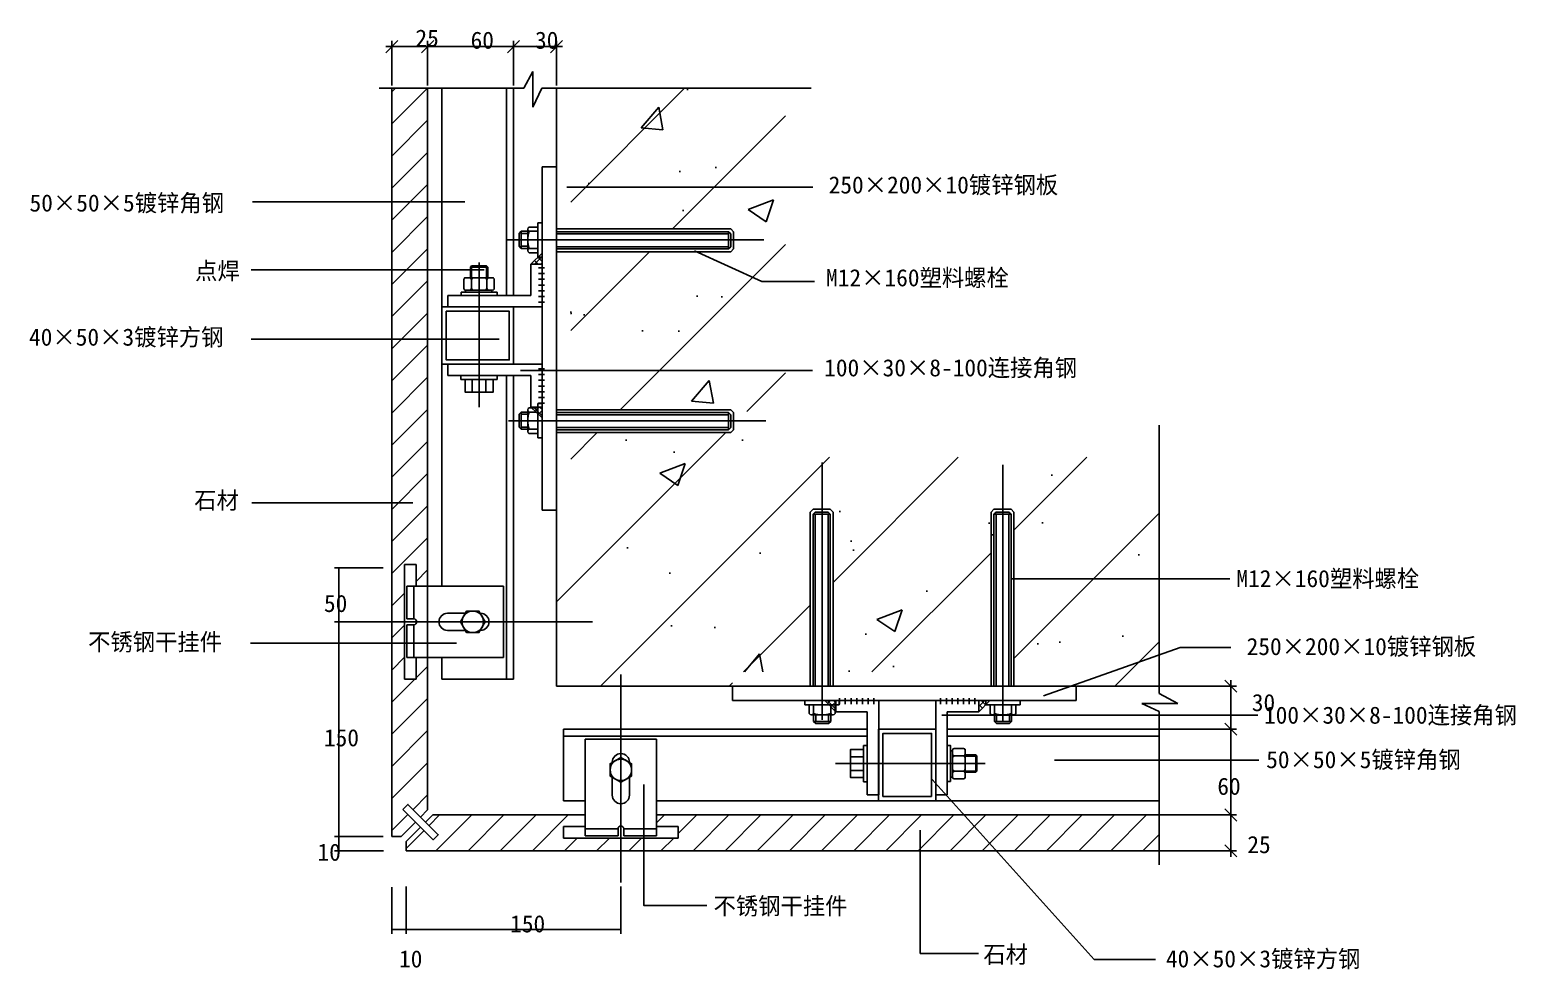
# Model space of a CAD drawing. Header units: metres. Extents: x 2678 to 3802, y 1720 to 3173.
# Drawn here: x 2764 to 3802, y 2516 to 3173 of the extents above; entities that cross this region are included whole.
import ezdxf

# ---------------------------------------------------------------- set-up
doc = ezdxf.new("R2010")
doc.units = ezdxf.units.M
for name, color, linetype in [('2', 2, 'Continuous'), ('3', 5, 'Continuous'), ('4', 4, 'Continuous'), ('7', 7, 'Continuous'), ('BH', 3, 'Continuous'), ('Dim', 3, 'Continuous'), ('TEXT', 7, 'Continuous'), ('ZJSY-CC155-D10', 7, 'Continuous')]:
    doc.layers.add(name, color=color, linetype=linetype)

# ---------------------------------------------------------------- blocks, each defined once
blk = doc.blocks.new('_ArchTick')
for p, q in [((-0.5, 0), (0.5, 0)), ((0, -0.47), (0, 0.47))]:
    blk.add_line(p, q)
at = {"color": 0, "linetype": 'ByBlock'}
blk.add_lwpolyline([(-0.5, -0.5), (0.5, 0.5)], dxfattribs=at)

msp = doc.modelspace()

# ---------------------------------------------------------------- hatches: boundary and pattern name
h = msp.add_hatch()
h.set_pattern_fill('ANSI31', scale=5)
h.paths.add_polyline_path([(3042.45, 3132.21), (3017.45, 3132.21), (3017.45, 2759.26), (3026.36, 2759.26), (3026.36, 2799.26), (3034.36, 2799.26), (3034.36, 2784.26), (3042.45, 2784.26)])
h.paths.add_polyline_path([(3042.45, 2701.49), (3042.45, 2734.26), (3034.36, 2734.26), (3034.36, 2719.26), (3026.36, 2719.26), (3026.36, 2759.26), (3017.45, 2759.26), (3017.45, 2609.26), (3023.92, 2609.26), (3033.98, 2619.32), (3025.14, 2628.16), (3028.68, 2631.7), (3037.52, 2622.86), (3042.45, 2627.8)])
h = msp.add_hatch()
h.set_pattern_fill('AR-CONC')
h.paths.add_polyline_path([(3292.45, 3132.21), (3132.45, 3132.21), (3132.45, 3077.25), (3142.45, 3077.25), (3142.45, 3033.84), (3264.21, 3033.84), (3266.21, 3031.84), (3266.21, 3019.84), (3264.21, 3017.84), (3142.45, 3017.84), (3142.45, 2907.49), (3264.21, 2907.49), (3266.21, 2905.49), (3266.21, 2893.49), (3264.21, 2891.49), (3142.45, 2891.49), (3142.45, 2837.25), (3132.45, 2837.25), (3132.45, 2714.26), (3255.45, 2714.26), (3255.45, 2724.26), (3309.68, 2724.26), (3309.68, 2846.02), (3311.68, 2848.02), (3323.68, 2848.02), (3325.68, 2846.02), (3325.68, 2724.26), (3436.03, 2724.26), (3436.03, 2846.02), (3438.03, 2848.02), (3450.03, 2848.02), (3452.03, 2846.02), (3452.03, 2724.26), (3495.45, 2724.26), (3495.45, 2714.26), (3549.73, 2714.26, -0.01), (3553.55, 2715.64), (3553.55, 2874.26), (3292.45, 2874.26)])
h = msp.add_hatch()
h.set_pattern_fill('ANSI31', scale=20)
h.paths.add_polyline_path([(3292.45, 3132.21), (3132.45, 3132.21), (3132.45, 3077.25), (3142.45, 3077.25), (3142.45, 3033.84), (3264.21, 3033.84), (3266.21, 3031.84), (3266.21, 3019.84), (3264.21, 3017.84), (3142.45, 3017.84), (3142.45, 2907.49), (3264.21, 2907.49), (3266.21, 2905.49), (3266.21, 2893.49), (3264.21, 2891.49), (3142.45, 2891.49), (3142.45, 2837.25), (3132.45, 2837.25), (3132.45, 2714.26), (3255.45, 2714.26), (3255.45, 2724.26), (3309.68, 2724.26), (3309.68, 2846.02), (3311.68, 2848.02), (3323.68, 2848.02), (3325.68, 2846.02), (3325.68, 2724.26), (3436.03, 2724.26), (3436.03, 2846.02), (3438.03, 2848.02), (3450.03, 2848.02), (3452.03, 2846.02), (3452.03, 2724.26), (3495.45, 2724.26), (3495.45, 2714.26), (3549.73, 2714.26, -0.01), (3553.55, 2715.64), (3553.55, 2874.26), (3292.45, 2874.26)])
h = msp.add_hatch()
h.set_pattern_fill('AR-SAND', scale=2)
h.paths.add_polyline_path([(3252.71, 3031.84), (3254.21, 3030.34), (3254.21, 3021.34), (3252.71, 3019.84), (3136.21, 3019.84), (3136.21, 3017.84), (3254.21, 3017.84), (3256.21, 3019.84), (3256.21, 3031.84), (3254.21, 3033.84), (3136.21, 3033.84), (3136.21, 3031.84)])
h = msp.add_hatch()
h.set_pattern_fill('AR-SAND', scale=2)
h.paths.add_polyline_path([(3252.71, 2905.49), (3254.21, 2903.99), (3254.21, 2894.99), (3252.71, 2893.49), (3136.21, 2893.49), (3136.21, 2891.49), (3254.21, 2891.49), (3256.21, 2893.49), (3256.21, 2905.49), (3254.21, 2907.49), (3136.21, 2907.49), (3136.21, 2905.49)])
h = msp.add_hatch()
h.set_pattern_fill('AR-SAND', scale=2)
h.paths.add_polyline_path([(3323.68, 2834.52), (3322.18, 2836.02), (3313.18, 2836.02), (3311.68, 2834.52), (3311.68, 2718.02), (3309.68, 2718.02), (3309.68, 2836.02), (3311.68, 2838.02), (3323.68, 2838.02), (3325.68, 2836.02), (3325.68, 2718.02), (3323.68, 2718.02)])
h = msp.add_hatch()
h.set_pattern_fill('AR-SAND', scale=2)
h.paths.add_polyline_path([(3450.03, 2834.52), (3448.53, 2836.02), (3439.53, 2836.02), (3438.03, 2834.52), (3438.03, 2718.02), (3436.03, 2718.02), (3436.03, 2836.02), (3438.03, 2838.02), (3450.03, 2838.02), (3452.03, 2836.02), (3452.03, 2718.02), (3450.03, 2718.02)])
h = msp.add_hatch()
h.set_pattern_fill('ANSI31', scale=5)
h.paths.add_polyline_path([(3137.45, 2616.17), (3152.45, 2616.17), (3152.45, 2616.17), (3152.45, 2624.26), (3045.99, 2624.26), (3041.05, 2619.32), (3049.89, 2610.48), (3046.35, 2606.95), (3037.52, 2615.79), (3027.45, 2605.72), (3027.45, 2599.26), (3177.45, 2599.26), (3177.45, 2608.17), (3137.45, 2608.17)])
h.paths.add_polyline_path([(3553.55, 2624.26), (3202.45, 2624.26), (3202.45, 2616.17), (3217.45, 2616.17), (3217.45, 2608.17), (3177.45, 2608.17), (3177.45, 2599.26), (3553.55, 2599.26)])
at = {"layer": 'BH'}
h = msp.add_hatch(dxfattribs=at)
h.set_pattern_fill('ANSI37')
h.paths.add_polyline_path([(3114.45, 3009.33), (3122.45, 3016.96), (3122.45, 3009.33)])
h = msp.add_hatch(dxfattribs=at)
h.set_pattern_fill('ANSI37')
h.paths.add_polyline_path([(3122.45, 2901.73), (3122.45, 2909.36), (3114.45, 2909.36)])
h = msp.add_hatch(dxfattribs=at)
h.set_pattern_fill('ANSI37')
h.paths.add_polyline_path([(3319.92, 2704.26), (3327.55, 2704.26), (3327.55, 2696.26)])
h = msp.add_hatch(dxfattribs=at)
h.set_pattern_fill('ANSI37')
h.paths.add_polyline_path([(3427.52, 2696.26), (3435.15, 2704.26), (3427.52, 2704.26)])

# ---------------------------------------------------------------- linework, layer by layer
for p, q in [((3017.45, 3134.21), (3017.45, 3163.28)), ((3042.45, 3161.28), (3017.45, 3161.28)), ((3042.45, 3134.21), (3042.45, 3163.28)), ((3042.45, 3134.21), (3042.45, 3163.28)), ((3102.45, 3161.28), (3042.45, 3161.28)), ((3102.45, 3134.21), (3102.45, 3163.28)), ((3102.45, 3134.21), (3102.45, 3163.28)), ((3132.45, 3161.28), (3102.45, 3161.28)), ((3132.45, 3134.21), (3132.45, 3163.28)), ((3107.9, 3032.21), (3106.4, 3030.71)), ((3106.4, 3030.71), (3106.4, 3021.71)), ((3119.45, 3032.21), (3107.9, 3032.21)), ((3107.9, 3032.21), (3107.9, 3020.21)), ((3112.4, 3030.71), (3107.9, 3030.71)), ((3112.4, 3032.21), (3112.4, 3033.71)), ((3112.4, 3032.21), (3112.4, 3018.71)), ((3112.4, 3032.21), (3112.4, 3020.21)), ((3119.45, 3035.21), (3113.45, 3035.21)), ((3119.45, 3014.21), (3119.45, 3038.21)), ((3122.45, 3038.21), (3119.45, 3038.21)), ((3122.45, 3014.21), (3122.45, 3038.21)), ((3132.45, 3033.84), (3254.21, 3033.84)), ((3132.45, 3031.84), (3252.71, 3031.84)), ((3252.71, 3031.84), (3252.71, 3019.84)), ((3252.71, 3031.84), (3254.21, 3030.34)), ((3254.21, 3033.84), (3256.21, 3031.84)), ((3256.21, 3031.84), (3256.21, 3019.84)), ((3106.4, 3021.71), (3107.9, 3020.21)), ((3112.4, 3021.71), (3107.9, 3021.71)), ((3119.45, 3020.21), (3107.9, 3020.21)), ((3252.71, 3030.34), (3132.45, 3030.34)), ((3252.71, 3021.34), (3132.45, 3021.34)), ((3252.71, 3019.84), (3254.21, 3021.34)), ((3254.21, 3030.34), (3254.21, 3021.34)), ((3119.45, 3017.21), (3113.45, 3017.21)), ((3122.45, 3014.21), (3119.45, 3014.21)), ((3132.45, 3019.84), (3252.71, 3019.84)), ((3132.45, 3017.84), (3254.21, 3017.84)), ((3254.21, 3017.84), (3256.21, 3019.84)), ((3112.4, 2905.86), (3112.4, 2907.36)), ((3119.45, 2908.86), (3113.45, 2908.86)), ((3122.45, 2911.86), (3119.45, 2911.86)), ((3119.45, 2887.86), (3119.45, 2911.86)), ((3122.45, 2887.86), (3122.45, 2911.86)), ((3132.45, 2907.49), (3254.21, 2907.49)), ((3254.21, 2907.49), (3256.21, 2905.49)), ((3107.9, 2905.86), (3106.4, 2904.36)), ((3106.4, 2904.36), (3106.4, 2895.36)), ((3107.9, 2905.86), (3107.9, 2893.86)), ((3119.45, 2905.86), (3107.9, 2905.86)), ((3112.4, 2904.36), (3107.9, 2904.36)), ((3112.4, 2905.86), (3112.4, 2893.86)), ((3112.4, 2905.86), (3112.4, 2892.36)), ((3132.45, 2905.49), (3252.71, 2905.49)), ((3252.71, 2903.99), (3132.45, 2903.99)), ((3252.71, 2905.49), (3254.21, 2903.99)), ((3252.71, 2905.49), (3252.71, 2893.49)), ((3254.21, 2903.99), (3254.21, 2894.99)), ((3256.21, 2905.49), (3256.21, 2893.49)), ((3106.4, 2895.36), (3107.9, 2893.86)), ((3112.4, 2895.36), (3107.9, 2895.36)), ((3119.45, 2893.86), (3107.9, 2893.86)), ((3119.45, 2890.86), (3113.45, 2890.86)), ((3122.45, 2887.86), (3119.45, 2887.86)), ((3252.71, 2894.99), (3132.45, 2894.99)), ((3132.45, 2893.49), (3252.71, 2893.49)), ((3132.45, 2891.49), (3254.21, 2891.49)), ((3252.71, 2893.49), (3254.21, 2894.99)), ((3254.21, 2891.49), (3256.21, 2893.49)), ((3309.68, 2836.02, 685.71), (3311.68, 2838.02, 685.71)), ((3309.68, 2714.26, 685.71), (3309.68, 2836.02, 685.71)), ((3323.68, 2838.02, 685.71), (3311.68, 2838.02, 685.71)), ((3311.68, 2834.52, 685.71), (3313.18, 2836.02, 685.71)), ((3311.68, 2714.26, 685.71), (3311.68, 2834.52, 685.71)), ((3323.68, 2834.52, 685.71), (3311.68, 2834.52, 685.71)), ((3322.18, 2836.02, 685.71), (3313.18, 2836.02, 685.71)), ((3313.18, 2834.52, 685.71), (3313.18, 2714.26, 685.71)), ((3323.68, 2834.52, 685.71), (3322.18, 2836.02, 685.71)), ((3322.18, 2834.52, 685.71), (3322.18, 2714.26, 685.71)), ((3325.68, 2836.02, 685.71), (3323.68, 2838.02, 685.71)), ((3323.68, 2714.26, 685.71), (3323.68, 2834.52, 685.71)), ((3325.68, 2714.26, 685.71), (3325.68, 2836.02, 685.71)), ((3436.03, 2836.02, 685.71), (3438.03, 2838.02, 685.71)), ((3436.03, 2714.26, 685.71), (3436.03, 2836.02, 685.71)), ((3450.03, 2838.02, 685.71), (3438.03, 2838.02, 685.71)), ((3438.03, 2834.52, 685.71), (3439.53, 2836.02, 685.71)), ((3450.03, 2834.52, 685.71), (3438.03, 2834.52, 685.71)), ((3438.03, 2714.26, 685.71), (3438.03, 2834.52, 685.71)), ((3448.53, 2836.02, 685.71), (3439.53, 2836.02, 685.71)), ((3439.53, 2834.52, 685.71), (3439.53, 2714.26, 685.71)), ((3450.03, 2834.52, 685.71), (3448.53, 2836.02, 685.71)), ((3448.53, 2834.52, 685.71), (3448.53, 2714.26, 685.71)), ((3452.03, 2836.02, 685.71), (3450.03, 2838.02, 685.71)), ((3450.03, 2714.26, 685.71), (3450.03, 2834.52, 685.71)), ((3452.03, 2714.26, 685.71), (3452.03, 2836.02, 685.71)), ((3553.55, 2714.26, 685.71), (3605.54, 2714.26, 685.71)), ((3603.54, 2714.26, 685.71), (3603.54, 2684.26, 685.71)), ((3306.05, 2704.26, 685.71), (3306.05, 2701.26, 685.71)), ((3306.05, 2704.26, 685.71), (3330.05, 2704.26, 685.71)), ((3306.05, 2701.26, 685.71), (3330.05, 2701.26, 685.71)), ((3309.05, 2701.26, 685.71), (3309.05, 2695.26, 685.71)), ((3312.05, 2701.26, 685.71), (3312.05, 2689.71, 685.71)), ((3324.05, 2701.26, 685.71), (3324.05, 2689.71, 685.71)), ((3327.05, 2701.26, 685.71), (3327.05, 2695.26, 685.71)), ((3330.05, 2704.26, 685.71), (3330.05, 2701.26, 685.71)), ((3432.4, 2704.26, 685.71), (3456.4, 2704.26, 685.71)), ((3432.4, 2704.26, 685.71), (3432.4, 2701.26, 685.71)), ((3432.4, 2701.26, 685.71), (3456.4, 2701.26, 685.71)), ((3435.4, 2701.26, 685.71), (3435.4, 2695.26, 685.71)), ((3438.4, 2701.26, 685.71), (3438.4, 2689.71, 685.71)), ((3450.4, 2701.26, 685.71), (3450.4, 2689.71, 685.71)), ((3453.4, 2701.26, 685.71), (3453.4, 2695.26, 685.71)), ((3456.4, 2704.26, 685.71), (3456.4, 2701.26, 685.71)), ((3324.05, 2694.21, 685.71), (3310.55, 2694.21, 685.71)), ((3324.05, 2694.21, 685.71), (3312.05, 2694.21, 685.71)), ((3324.05, 2689.71, 685.71), (3312.05, 2689.71, 685.71)), ((3313.55, 2688.21, 685.71), (3312.05, 2689.71, 685.71)), ((3313.55, 2694.21, 685.71), (3313.55, 2689.71, 685.71)), ((3322.55, 2688.21, 685.71), (3313.55, 2688.21, 685.71)), ((3322.55, 2694.21, 685.71), (3322.55, 2689.71, 685.71)), ((3324.05, 2689.71, 685.71), (3322.55, 2688.21, 685.71)), ((3324.05, 2694.21, 685.71), (3325.55, 2694.21, 685.71)), ((3450.4, 2694.21, 685.71), (3436.9, 2694.21, 685.71)), ((3450.4, 2694.21, 685.71), (3438.4, 2694.21, 685.71)), ((3439.9, 2688.21, 685.71), (3438.4, 2689.71, 685.71)), ((3450.4, 2689.71, 685.71), (3438.4, 2689.71, 685.71)), ((3439.9, 2694.21, 685.71), (3439.9, 2689.71, 685.71)), ((3448.9, 2688.21, 685.71), (3439.9, 2688.21, 685.71)), ((3448.9, 2694.21, 685.71), (3448.9, 2689.71, 685.71)), ((3450.4, 2689.71, 685.71), (3448.9, 2688.21, 685.71)), ((3450.4, 2694.21, 685.71), (3451.9, 2694.21, 685.71)), ((3553.55, 2684.26, 685.71), (3605.54, 2684.26, 685.71)), ((3553.55, 2684.26, 685.71), (3605.54, 2684.26, 685.71)), ((3603.54, 2684.26, 685.71), (3603.54, 2624.26, 685.71)), ((3394.94, 2648.96), (3508.19, 2523.19)), ((3553.55, 2624.26, 685.71), (3605.54, 2624.26, 685.71)), ((3553.55, 2624.26, 685.71), (3605.54, 2624.26, 685.71)), ((3603.54, 2624.26, 685.71), (3603.54, 2599.26, 685.71)), ((3386.59, 2613.56), (3386.59, 2527.48)), ((3553.55, 2599.26, 685.71), (3605.54, 2599.26, 685.71)), ((3386.59, 2527.48), (3427.39, 2527.48)), ((3508.19, 2523.19), (3551.06, 2523.19))]:
    msp.add_line(p, q)
for points in [[(3068.54, 3052.84), (2920.16, 3052.84)], [(3228.9, 3018.51), (3276.04, 2997.06), (3312.65, 2997.06)], [(3081.94, 3005.3), (2919.07, 3005.3)], [(3107.33, 2934.92), (3311.43, 2934.92)], [(3450.63, 2789.35), (3602.93, 2789.35)], [(3062.63, 2744.38), (2918.73, 2744.38)], [(3472.62, 2707.55), (3568.09, 2741.22), (3603.66, 2741.22)], [(3401.73, 2693.95), (3622.5, 2693.95)], [(3480.5, 2662.54), (3623.05, 2662.54)]]:
    msp.add_lwpolyline(points)
for points in [[(3052.45, 2979.34), (3052.45, 2939.34), (3102.45, 2939.34), (3102.45, 2979.34)], [(3055.45, 2976.34), (3055.45, 2942.34), (3099.45, 2942.34), (3099.45, 2976.34)], [(3397.53, 2634.26), (3357.53, 2634.26), (3357.53, 2684.26), (3397.53, 2684.26)], [(3394.53, 2637.26), (3360.53, 2637.26), (3360.53, 2681.26), (3394.53, 2681.26)]]:
    msp.add_lwpolyline(points, close=True)
for centre, radius, start, end in [((3114, 3033.71), 1.6, 110.02, 249.98), ((3130.07, 3026.21), 17.67, 160.15, 199.85), ((3114, 3018.71), 1.6, 110.02, 249.98), ((3114, 2907.36), 1.6, 110.02, 249.98), ((3130.07, 2899.86), 17.67, 160.15, 199.85), ((3114, 2892.36), 1.6, 110.02, 249.98), ((3310.55, 2695.81, 685.71), 1.6, 200.02, 339.98), ((3318.05, 2711.88, 685.71), 17.67, 250.15, 289.85), ((3325.55, 2695.81, 685.71), 1.6, 200.02, 339.98), ((3436.9, 2695.81, 685.71), 1.6, 200.02, 339.98), ((3444.4, 2711.88, 685.71), 17.67, 250.15, 289.85), ((3451.9, 2695.81, 685.71), 1.6, 200.02, 339.98)]:
    msp.add_arc(centre, radius, start, end)
at = {"layer": '2'}
for p, q in [((3132.45, 2714.26), (3132.45, 3132.21)), ((3132.45, 2714.26, 685.71), (3553.55, 2714.26, 685.71))]:
    msp.add_line(p, q, dxfattribs=at)
at = {"layer": '3'}
for p, q in [((3109.54, 3132.21), (3008.49, 3132.21, 685.71)), ((3097.45, 2987.33), (3097.45, 3132.21)), ((3310.37, 3132.21, 685.71), (3122.19, 3132.21)), ((3078.42, 2909.24), (3078.42, 3010.48)), ((3068.91, 2999.77), (3068.27, 2999.77)), ((3068.91, 2999.77), (3087.85, 2999.77)), ((3088.4, 2999.77), (3068.91, 2999.77)), ((3072.42, 2999.77), (3072.42, 3007.21)), ((3073.17, 2999.77), (3073.17, 3007.96)), ((3083.67, 3007.96), (3083.67, 2999.77)), ((3084.42, 3007.21), (3084.42, 2999.77)), ((3067.73, 2992.21), (3067.73, 2998.59)), ((3087.85, 2991.03), (3068.91, 2991.03)), ((3072.31, 2991.03), (3084.41, 2991.03)), ((3073.03, 2992.23), (3073.03, 2998.57)), ((3083.73, 2992.23), (3083.73, 2998.57)), ((3089.03, 2998.59), (3089.03, 2992.21)), ((3065.75, 2928.73), (3065.75, 2931.36)), ((3069.12, 2928.73), (3065.75, 2928.73)), ((3091.09, 2928.73), (3069.12, 2928.73)), ((3073.64, 2919.79), (3073.64, 2928.73)), ((3083.2, 2919.79), (3083.2, 2928.73)), ((3091.09, 2928.73), (3091.09, 2931.36)), ((3097.45, 2931.36), (3097.45, 2719.26)), ((3553.55, 2709.26), (3553.55, 2896.67, 685.71)), ((3032.86, 2761.26), (3032.86, 2784.26)), ((3157.58, 2759.26), (2995.28, 2759.26)), ((3177.45, 2722.35), (3177.45, 2577.09)), ((3553.55, 2589.36, 685.71), (3553.58, 2696.52)), ((3349.55, 2679.26), (3137.45, 2679.26)), ((3405.52, 2679.26), (3553.55, 2679.26)), ((3346.92, 2672.89), (3349.55, 2672.89)), ((3346.92, 2672.89), (3346.92, 2650.93)), ((3409.22, 2669.66), (3409.22, 2650.71)), ((3416.78, 2670.84), (3410.4, 2670.84)), ((3417.96, 2670.21), (3417.96, 2650.71)), ((3417.96, 2650.71), (3417.96, 2669.66)), ((3327.43, 2660.22), (3431.95, 2660.22)), ((3337.98, 2665), (3346.92, 2665)), ((3409.22, 2654.11), (3409.22, 2666.22)), ((3410.42, 2665.54), (3416.76, 2665.54)), ((3425.4, 2666.22), (3417.96, 2666.22)), ((3426.15, 2665.47), (3417.96, 2665.47)), ((3337.98, 2655.45), (3346.92, 2655.45)), ((3346.92, 2650.93), (3346.92, 2647.55)), ((3346.92, 2647.55), (3349.55, 2647.55)), ((3410.4, 2649.54), (3416.78, 2649.54)), ((3410.42, 2654.84), (3416.76, 2654.84)), ((3417.96, 2654.97), (3426.15, 2654.97)), ((3417.96, 2654.22), (3425.4, 2654.22)), ((3417.96, 2650.71), (3417.96, 2650.08)), ((3179.45, 2614.67), (3202.45, 2614.67)), ((3179.45, 2614.67), (3202.45, 2614.67))]:
    msp.add_line(p, q, dxfattribs=at)
for points in [[(3065.98, 2989.57), (3090.95, 2989.57), (3090.95, 2987.33), (3065.98, 2987.33)], [(3068.91, 2991.03), (3087.37, 2991.03), (3087.37, 2989.57), (3068.91, 2989.57)], [(3068.55, 2928.73), (3088.28, 2928.73), (3088.28, 2919.79), (3068.55, 2919.79)], [(3346.92, 2650.36), (3346.92, 2670.09), (3337.98, 2670.09), (3337.98, 2650.36)], [(3407.76, 2647.78), (3407.76, 2672.76), (3405.52, 2672.76), (3405.52, 2647.78)], [(3409.22, 2650.71), (3409.22, 2669.18), (3407.76, 2669.18), (3407.76, 2650.71)]]:
    msp.add_lwpolyline(points, close=True, dxfattribs=at)
for centre, radius, start, end in [((3068.91, 2998.59), 1.17, 90, 180), ((3071.29, 2998.06), 1.81, 16.32, 70.88), ((3074.76, 2998.06), 1.81, 109.12, 163.68), ((3082, 2998.06), 1.81, 16.32, 70.88), ((3085.47, 2998.06), 1.81, 109.12, 163.68), ((3087.85, 2998.59), 1.17, 0, 90), ((3068.91, 2992.21), 1.17, 180, 270), ((3071.29, 2992.74), 1.81, 289.12, 343.68), ((3074.76, 2992.74), 1.81, 196.32, 250.88), ((3082, 2992.74), 1.81, 289.12, 343.68), ((3085.47, 2992.74), 1.81, 196.32, 250.88), ((3087.85, 2992.21), 1.17, 270, 360), ((3410.4, 2669.66), 1.17, 90, 180), ((3416.78, 2669.66), 1.17, 0, 90), ((3410.93, 2667.27), 1.81, 199.12, 253.68), ((3410.93, 2663.81), 1.81, 106.32, 160.88), ((3416.25, 2667.27), 1.81, 286.32, 340.88), ((3416.25, 2663.81), 1.81, 19.12, 73.68), ((3410.93, 2656.57), 1.81, 199.12, 253.68), ((3410.93, 2653.1), 1.81, 106.32, 160.88), ((3410.4, 2650.71), 1.17, 180, 270), ((3416.25, 2656.57), 1.81, 286.32, 340.88), ((3416.25, 2653.1), 1.81, 19.12, 73.68), ((3416.78, 2650.71), 1.17, 270, 0)]:
    msp.add_arc(centre, radius, start, end, dxfattribs=at)
at = {"layer": '4'}
for p, q in [((3017.45, 2609.26), (3017.45, 3132.21)), ((3042.45, 2701.49), (3042.45, 3132.21)), ((3052.45, 3132.21), (3052.45, 2784.26)), ((3102.45, 2987.33), (3102.45, 3132.21)), ((3122.45, 3077.25), (3132.45, 3077.25)), ((3122.45, 2837.25), (3122.45, 3077.25)), ((3114.45, 2987.33), (3114.45, 3009.33)), ((3114.45, 3009.33), (3122.45, 3009.33)), ((3056.48, 2987.33), (3114.45, 2987.33)), ((3056.48, 2979.33), (3056.48, 2987.33)), ((3056.48, 2979.33), (3122.45, 2979.33)), ((3056.48, 2939.36), (3122.45, 2939.36)), ((3056.48, 2939.36), (3056.48, 2931.36)), ((3056.48, 2931.36), (3114.45, 2931.36)), ((3102.45, 2931.36), (3102.45, 2719.26)), ((3114.45, 2931.36), (3114.45, 2909.36)), ((3114.45, 2909.36), (3122.45, 2909.36)), ((3132.45, 2837.25), (3122.45, 2837.25)), ((3095.36, 2784.26), (3027.86, 2784.26)), ((3027.86, 2784.26), (3027.86, 2761.26)), ((3095.36, 2784.26), (3095.36, 2734.26)), ((3027.86, 2761.26), (3032.86, 2761.26)), ((3027.86, 2757.26), (3032.86, 2757.26)), ((3027.86, 2757.26), (3027.86, 2734.26)), ((3027.86, 2734.26), (3095.36, 2734.26)), ((3052.45, 2734.26), (3052.45, 2719.26)), ((3052.45, 2719.26), (3102.45, 2719.26)), ((3255.45, 2714.26, 685.71), (3255.45, 2704.26, 685.71)), ((3495.45, 2704.26, 685.71), (3495.45, 2714.26, 685.71)), ((3042.45, 2627.8), (3042.45, 2701.49)), ((3255.45, 2704.26, 685.71), (3495.45, 2704.26, 685.71)), ((3327.55, 2696.26, 685.71), (3327.55, 2704.26, 685.71)), ((3357.55, 2638.29), (3357.55, 2704.26)), ((3397.52, 2638.29), (3397.52, 2704.26)), ((3427.52, 2696.26, 685.71), (3427.52, 2704.26, 685.71)), ((3349.55, 2696.26, 685.71), (3327.55, 2696.26, 685.71)), ((3349.55, 2638.29), (3349.55, 2696.26)), ((3405.52, 2696.26, 685.71), (3427.52, 2696.26, 685.71)), ((3405.52, 2638.29), (3405.52, 2696.26)), ((3137.45, 2634.26), (3137.45, 2684.26)), ((3349.55, 2684.26), (3137.45, 2684.26)), ((3405.52, 2684.26), (3555.33, 2684.26)), ((3152.45, 2609.67), (3152.45, 2677.17)), ((3202.45, 2677.17), (3152.45, 2677.17)), ((3152.45, 2609.67), (3152.45, 2677.17)), ((3202.45, 2677.17), (3202.45, 2609.67)), ((3202.45, 2677.17), (3202.45, 2609.67)), ((3357.55, 2638.29), (3349.55, 2638.29)), ((3397.52, 2638.29), (3405.52, 2638.29)), ((3037.52, 2622.86), (3042.45, 2627.8)), ((3152.45, 2634.26), (3137.45, 2634.26)), ((3553.55, 2634.26), (3202.45, 2634.26)), ((3023.92, 2609.26), (3033.98, 2619.32)), ((3027.45, 2605.72), (3037.52, 2615.79)), ((3041.05, 2619.32), (3045.99, 2624.26)), ((3045.99, 2624.26), (3152.45, 2624.26)), ((3202.45, 2624.26), (3553.55, 2624.26)), ((3023.92, 2609.26), (3017.45, 2609.26)), ((3027.45, 2605.72), (3027.45, 2599.26)), ((3175.45, 2609.67), (3152.45, 2609.67)), ((3175.45, 2609.67), (3152.45, 2609.67)), ((3175.45, 2609.67), (3175.45, 2614.67)), ((3175.45, 2609.67), (3175.45, 2614.67)), ((3179.45, 2609.67), (3179.45, 2614.67)), ((3179.45, 2609.67), (3179.45, 2614.67)), ((3202.45, 2609.67), (3179.45, 2609.67)), ((3202.45, 2609.67), (3179.45, 2609.67)), ((3027.45, 2599.26), (3553.55, 2599.26))]:
    msp.add_line(p, q, dxfattribs=at)
for centre, start, end in [((3032.86, 2759.26), 270, 90), ((3177.45, 2614.67), 0, 180), ((3177.45, 2614.67), 0, 180)]:
    msp.add_arc(centre, 2, start, end, dxfattribs=at)
at = {"layer": '7'}
for p, q in [((3056.36, 2765.26), (3068.78, 2765.26)), ((3079.18, 2765.26), (3079.36, 2765.26)), ((3032.86, 2734.26), (3032.86, 2757.26)), ((3056.36, 2753.26), (3068.78, 2753.26)), ((3079.18, 2753.26), (3079.36, 2753.26)), ((3171.45, 2660.98), (3171.45, 2661.17)), ((3183.45, 2660.98), (3183.45, 2661.17)), ((3171.45, 2638.17), (3171.45, 2650.59)), ((3183.45, 2638.17), (3183.45, 2650.59)), ((3152.45, 2614.67), (3175.45, 2614.67)), ((3152.45, 2614.67), (3175.45, 2614.67))]:
    msp.add_line(p, q, dxfattribs=at)
for points in [[(3034.36, 2784.26), (3034.36, 2799.26), (3026.36, 2799.26), (3026.36, 2719.26), (3034.36, 2719.26), (3034.36, 2734.26)], [(3202.45, 2616.17), (3217.45, 2616.17), (3217.45, 2608.17), (3137.45, 2608.17), (3137.45, 2616.17), (3152.45, 2616.17)]]:
    msp.add_lwpolyline(points, dxfattribs=at)
for points in [[(3082.64, 2759.26), (3078.31, 2766.76), (3069.65, 2766.76), (3065.32, 2759.26), (3069.65, 2751.76), (3078.31, 2751.76)], [(3177.45, 2664.45), (3184.95, 2660.12), (3184.95, 2651.46), (3177.45, 2647.13), (3169.95, 2651.46), (3169.95, 2660.12)], [(3025.14, 2628.16), (3046.35, 2606.95), (3049.89, 2610.48), (3028.68, 2631.7)]]:
    msp.add_lwpolyline(points, close=True, dxfattribs=at)
for centre in [(3073.98, 2759.26), (3177.45, 2655.79)]:
    msp.add_circle(centre, 7.5, dxfattribs=at)
for centre, start, end in [((3056.36, 2759.26), 90, 270), ((3079.36, 2759.26), 270, 90), ((3177.45, 2661.17), 0, 180), ((3177.45, 2638.17), 180, 0)]:
    msp.add_arc(centre, 6, start, end, dxfattribs=at)
at = {"layer": 'BH'}
for p, q in [((3132.45, 2837.25), (3132.45, 3077.25)), ((3277.22, 3026.21), (3097.89, 3026.21)), ((3114.45, 3009.33), (3122.45, 3016.96)), ((3073.17, 3007.96), (3072.42, 3007.21)), ((3084.42, 3007.21), (3072.42, 3007.21)), ((3083.67, 3007.96), (3073.17, 3007.96)), ((3084.42, 3007.21), (3083.67, 3007.96)), ((3119.93, 3006.64), (3124.06, 3006.64)), ((3119.93, 3002.64), (3124.06, 3002.64)), ((3119.93, 2998.64), (3124.06, 2998.64)), ((3119.93, 2994.64), (3124.06, 2994.64)), ((3119.93, 2990.64), (3124.06, 2990.64)), ((3119.93, 2986.64), (3124.06, 2986.64)), ((3119.93, 2982.64), (3124.06, 2982.64)), ((3119.93, 2936.05), (3124.06, 2936.05)), ((3119.93, 2932.05), (3124.06, 2932.05)), ((3119.93, 2928.05), (3124.06, 2928.05)), ((3119.93, 2924.05), (3124.06, 2924.05)), ((3119.93, 2920.05), (3124.06, 2920.05)), ((3114.45, 2909.36), (3122.45, 2901.73)), ((3119.93, 2916.05), (3124.06, 2916.05)), ((3119.93, 2912.05), (3124.06, 2912.05)), ((3278.72, 2899.86), (3099.03, 2899.86)), ((3318.05, 2870.53, 685.71), (3318.05, 2690.84, 685.71)), ((3444.4, 2869.03, 685.71), (3444.4, 2689.7, 685.71)), ((3011.45, 2797.03), (2977.34, 2797.03)), ((2980.34, 2797.03), (2980.34, 2759.26)), ((3011.45, 2759.26), (2977.34, 2759.26)), ((3255.45, 2714.26, 685.71), (3495.45, 2714.26, 685.71)), ((3327.55, 2696.26, 685.71), (3319.92, 2704.26, 685.71)), ((3330.24, 2701.74, 685.71), (3330.24, 2705.87, 685.71)), ((3334.24, 2701.74, 685.71), (3334.24, 2705.87, 685.71)), ((3338.24, 2701.74, 685.71), (3338.24, 2705.87, 685.71)), ((3342.24, 2701.74, 685.71), (3342.24, 2705.87, 685.71)), ((3346.24, 2701.74, 685.71), (3346.24, 2705.87, 685.71)), ((3350.24, 2701.74, 685.71), (3350.24, 2705.87, 685.71)), ((3354.24, 2701.74, 685.71), (3354.24, 2705.87, 685.71)), ((3400.83, 2701.74, 685.71), (3400.83, 2705.87, 685.71)), ((3404.83, 2701.74, 685.71), (3404.83, 2705.87, 685.71)), ((3408.83, 2701.74, 685.71), (3408.83, 2705.87, 685.71)), ((3412.83, 2701.74, 685.71), (3412.83, 2705.87, 685.71)), ((3416.83, 2701.74, 685.71), (3416.83, 2705.87, 685.71)), ((3420.83, 2701.74, 685.71), (3420.83, 2705.87, 685.71)), ((3424.83, 2701.74, 685.71), (3424.83, 2705.87, 685.71)), ((3427.52, 2696.26, 685.71), (3435.15, 2704.26, 685.71)), ((3425.4, 2666.22), (3425.4, 2654.22)), ((3425.4, 2666.22), (3426.15, 2665.47)), ((3426.15, 2665.47), (3426.15, 2654.97)), ((3426.15, 2654.97), (3425.4, 2654.22))]:
    msp.add_line(p, q, dxfattribs=at)
at = {"layer": 'Dim'}
for p, q in [((3011.45, 2759.26), (2977.34, 2759.26)), ((2980.34, 2609.26), (2980.34, 2759.26)), ((3011.45, 2609.26), (2977.34, 2609.26)), ((3011.45, 2609.26), (2977.34, 2609.26)), ((2980.34, 2599.26), (2980.34, 2609.26)), ((3011.64, 2599.26), (2977.34, 2599.26)), ((3027.45, 2574.39, 685.71), (3027.45, 2541.18, 685.71)), ((3027.45, 2574.39), (3027.45, 2541.18)), ((3177.45, 2574.39, 685.71), (3177.45, 2541.18, 685.71)), ((3017.45, 2573.89), (3017.45, 2541.18)), ((3017.45, 2544.18), (3027.45, 2544.18)), ((3027.45, 2544.18, 685.71), (3177.45, 2544.18, 685.71))]:
    msp.add_line(p, q, dxfattribs=at)
for points in [[(3139.64, 3063.09), (3311.6, 3063.09)], [(3092.4, 2956.88), (2919.2, 2956.88)], [(3032.21, 2842.44), (2919.66, 2842.44)], [(3193.51, 2645.52), (3193.51, 2560.92), (3237.52, 2560.92)]]:
    msp.add_lwpolyline(points, dxfattribs=at)
at = {"layer": 'ZJSY-CC155-D10'}
for p, q in [((3115.92, 3143.98), (3109.54, 3132.21)), ((3115.92, 3131.42), (3115.92, 3143.98)), ((3122.19, 3132.21), (3115.92, 3118.86)), ((3115.92, 3118.86), (3115.92, 3131.42)), ((3566.46, 2702.27), (3553.55, 2709.26)), ((3541.33, 2702.27), (3553.57, 2702.27)), ((3553.58, 2696.52), (3541.33, 2702.27)), ((3553.57, 2702.27), (3566.46, 2702.27))]:
    msp.add_line(p, q, dxfattribs=at)

# ---------------------------------------------------------------- block references
at = {"xscale": 8.5, "yscale": 8.5, "zscale": 8.5}
for p, rotation in [((3017.45, 3161.28), 180), ((3042.45, 3161.28), 180), ((3102.45, 3161.28), 180), ((3603.54, 2714.26, 685.71), 90), ((3603.54, 2684.26, 685.71), 90), ((3603.54, 2684.26, 685.71), 270), ((3603.54, 2624.26, 685.71), 90), ((3603.54, 2624.26, 685.71), 270), ((3603.54, 2599.26, 685.71), 270)]:
    msp.add_blockref('_ArchTick', p, dxfattribs=dict(at, rotation=rotation))
for p in [(3042.45, 3161.28), (3102.45, 3161.28), (3132.45, 3161.28)]:
    msp.add_blockref('_ArchTick', p, dxfattribs=at)

# ---------------------------------------------------------------- texts
at = {"char_height": 12, "attachment_point": 1}
for s, insert in [('25', (3033.92, 3173.24)), ('60', (3072.45, 3171.8)), ('30', (3117.45, 3171.8)), ('30', (3618.23, 2708.85, 685.71)), ('60', (3594.14, 2650.35, 685.71)), ('25', (3615.1, 2609.61, 685.71))]:
    msp.add_mtext(s, dxfattribs=dict(at, insert=insert))
at = {"layer": 'BH', "insert": (2970, 2778.14), "char_height": 12, "attachment_point": 1}
msp.add_mtext('\\A1;50', dxfattribs=at)
at = {"layer": 'Dim', "char_height": 12, "attachment_point": 1}
for s, insert in [('\\A1;150', (2970, 2684.26)), ('\\A1;10', (2965.5, 2604.26)), ('\\A1;150', (3100.07, 2554.24, 685.71)), ('\\A1;10', (3022.45, 2529.69))]:
    msp.add_mtext(s, dxfattribs=dict(at, insert=insert))
at = {"layer": 'TEXT'}
for s, p in [(' 250×200×10镀锌钢板', (3314.44, 3058.63)), ('50×50×5镀锌角钢', (2764.31, 3046.02)), ('点焊', (2879.98, 2998.52)), ('M12×160塑料螺栓', (3320.79, 2993.76)), ('40×50×3镀锌方钢', (2763.95, 2952.28)), ('100×30×8-100连接角钢', (3319.48, 2930.82)), ('石材', (2879.38, 2838.21)), ('M12×160塑料螺栓', (3607.45, 2783.51)), ('不锈钢干挂件', (2805.2, 2739.22)), (' 250×200×10镀锌钢板', (3606.46, 2736.03)), ('100×30×8-100连接角钢', (3626.75, 2688.06)), ('50×50×5镀锌角钢', (3628.29, 2656.98)), ('不锈钢干挂件', (3242.18, 2554.67)), ('石材', (3430.67, 2520.84)), ('40×50×3镀锌方钢', (3558.22, 2517.76))]:
    msp.add_text(s, height=12, dxfattribs=at).set_placement(p)

doc.saveas('drawing.dxf')
